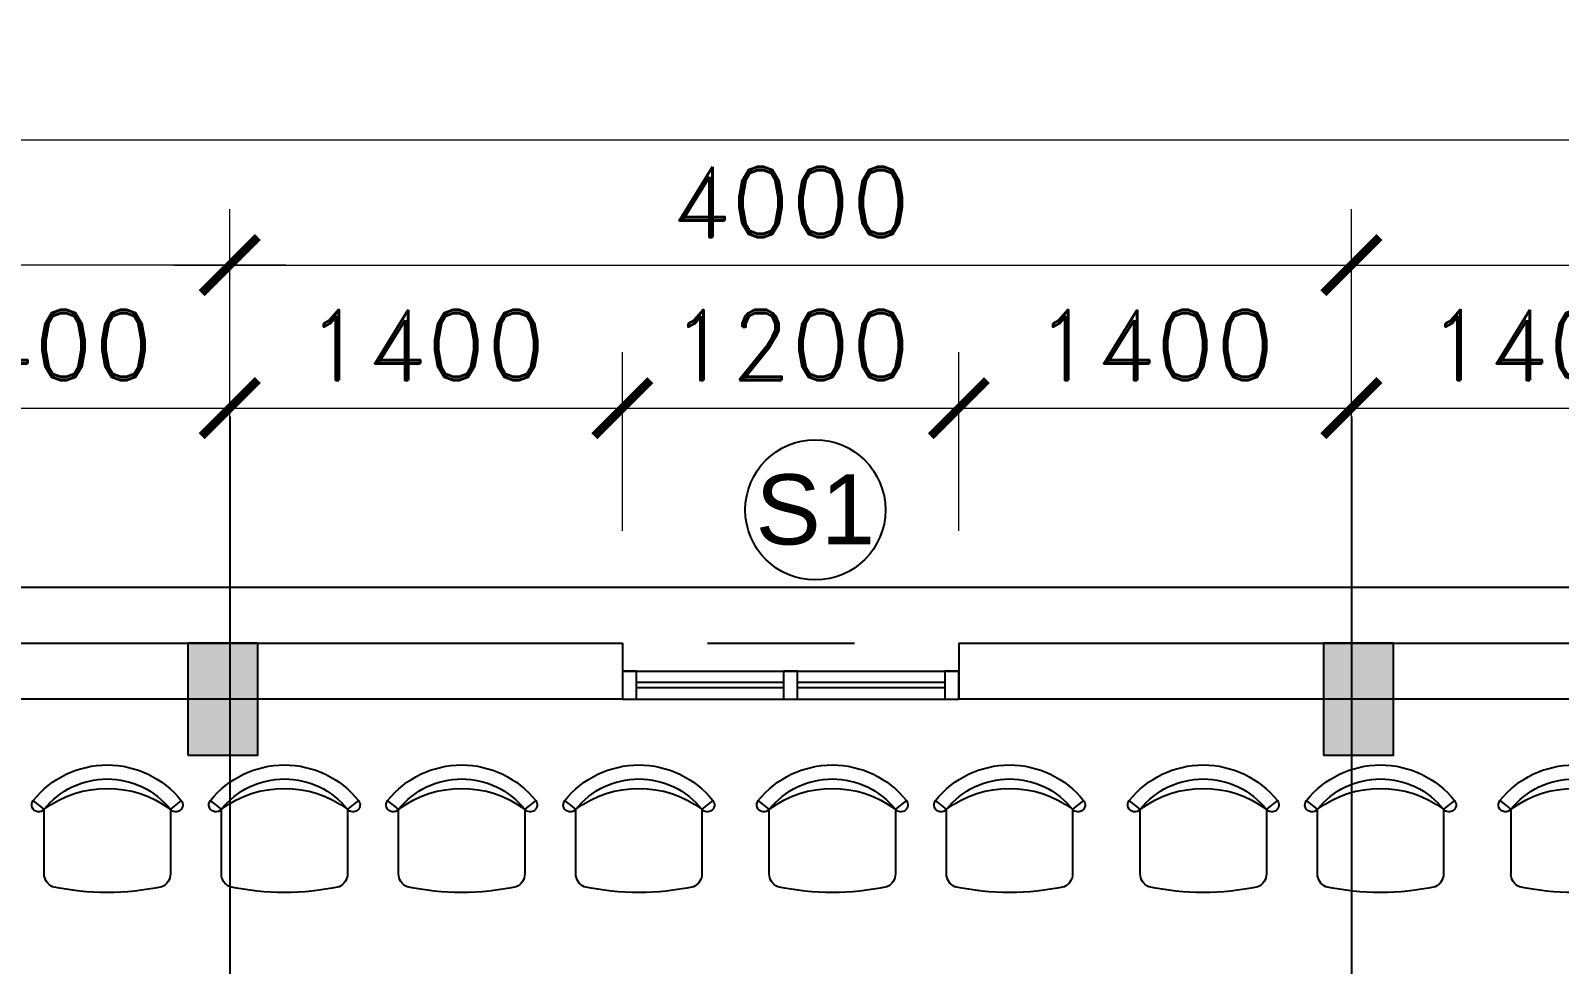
# Model space of a CAD drawing. Header units: inches. Extents: x 452443 to 881249, y 975131 to 1198310.
# Drawn here: x 646729 to 652181, y 1096791 to 1100121 of the extents above; entities that cross this region are included whole.
import ezdxf

# ---------------------------------------------------------------- set-up
doc = ezdxf.new("R2010")
doc.units = ezdxf.units.IN
doc.header["$LTSCALE"] = 3.5
doc.header["$MEASUREMENT"] = 0
doc.linetypes.add('CENTER', pattern=[2, 1.25, -0.25, 0.25, -0.25])
for name, color, linetype in [('2D-VAT DUNG', 33, 'Continuous'), ('cot', 1, 'Continuous'), ('CUA', 4, 'Continuous'), ('hatch vl', 4, 'Continuous'), ('Netthay_126', 126, 'Continuous'), ('phong', 2, 'Continuous'), ('thuocdo', 3, 'Continuous'), ('Truc', 252, 'Continuous')]:
    doc.layers.add(name, color=color, linetype=linetype)
doc.styles.add('chu 1', font='VHELVEN0.TTF')
doc.styles.add('romand', font='romand.shx')
doc.dimstyles.new('TL100', dxfattribs={"dimscale": 100, "dimtxt": 2.5, "dimasz": 2, "dimexe": 2, "dimexo": 1, "dimgap": 1, "dimtad": 1, "dimdec": 0, "dimzin": 0, "dimdsep": 46, "dimtxsty": 'romand', "dimblk": 'ARCHTICK', "dimcen": 2, "dimdle": 2, "dimclrd": 256, "dimclre": 256, "dimclrt": 7, "dimadec": 0, "dimazin": 0, "dimtfac": 0.004, "dimtdec": 0, "dimtmove": 2, "dimatfit": 3, "dimfxl": 1, "dimtolj": 1, "dimtzin": 0, "dimlwd": 20, "dimlwe": 20, "dimarcsym": 1})

# ---------------------------------------------------------------- blocks, each defined once
blk = doc.blocks.new('CS-1200')
for p, q in [((0, 100), (1200, 100)), ((575, 60), (50, 60)), ((1150, 60), (625, 60)), ((0, 0), (1200, 0)), ((575, 40), (50, 40)), ((1150, 40), (625, 40))]:
    blk.add_line(p, q)
at = {"ltscale": 5}
for points in [[(0, 0), (50, 0), (50, 100), (0, 100)], [(575, 0), (625, 0), (625, 100), (575, 100)], [(1150, 0), (1200, 0), (1200, 100), (1150, 100)]]:
    blk.add_lwpolyline(points, close=True, dxfattribs=at)
blk = doc.blocks.new('A$C74C5262D')
at = {"linetype": 'Continuous'}
for p, q in [((1940.3, 388.2), (1940.3, 158)), ((2390.3, 158), (2390.3, 388.2)), ((2572.2, 388.2), (2572.2, 158)), ((3022.2, 158), (3022.2, 388.2)), ((3204.2, 388.2), (3204.2, 158)), ((3654.2, 158), (3654.2, 388.2)), ((3836.1, 388.2), (3836.1, 158)), ((4286.1, 158), (4286.1, 388.2)), ((4526.1, 388.2), (4526.1, 158)), ((4976.1, 158), (4976.1, 388.2)), ((5158, 388.2), (5158, 158)), ((5608, 158), (5608, 388.2)), ((5849, 388.2), (5849, 158)), ((6299, 158), (6299, 388.2)), ((6480.9, 388.2), (6480.9, 158)), ((6930.9, 158), (6930.9, 388.2)), ((7170.9, 158), (7170.9, 388.2)), ((1940.3, 158), (1901.3, 126.8)), ((2429.3, 126.8), (2390.3, 158)), ((2572.2, 158), (2533.2, 126.8)), ((3061.3, 126.8), (3022.2, 158)), ((3204.2, 158), (3165.1, 126.8)), ((3693.2, 126.8), (3654.2, 158)), ((3836.1, 158), (3797.1, 126.8)), ((4325.2, 126.8), (4286.1, 158)), ((4526.1, 158), (4487.1, 126.8)), ((5015.1, 126.8), (4976.1, 158)), ((5158, 158), (5119, 126.8)), ((5647.1, 126.8), (5608, 158)), ((5849, 158), (5809.9, 126.8)), ((6338, 126.8), (6299, 158)), ((6480.9, 158), (6441.9, 126.8)), ((6969.9, 126.8), (6930.9, 158)), ((7131.8, 126.8), (7170.9, 158))]:
    blk.add_line(p, q, dxfattribs=at)
for centre, radius, start, end in [((2165.3, -455.3), 910.5, 77.6511, 102.3489), ((2797.2, -455.3), 910.5, 77.6511, 102.3489), ((3429.2, -455.3), 910.5, 77.6511, 102.3489), ((4061.1, -455.3), 910.5, 77.6511, 102.3489), ((4751.1, -455.3), 910.5, 77.6511, 102.3489), ((5383, -455.3), 910.5, 77.6511, 102.3489), ((6074, -455.3), 910.5, 77.6511, 102.3489), ((6705.9, -455.3), 910.5, 77.6511, 102.3489), ((7395.9, -455.3), 910.5, 77.6511, 102.3489), ((1990.3, 388.2), 50, 113.2327, 180), ((2340.3, 388.2), 50, 0, 66.7673), ((2622.2, 388.2), 50, 113.2327, 180), ((2972.2, 388.2), 50, 0, 66.7673), ((3254.2, 388.2), 50, 113.2327, 180), ((3604.2, 388.2), 50, 0, 66.7673), ((3886.1, 388.2), 50, 113.2327, 180), ((4236.1, 388.2), 50, 0, 66.7673), ((4576.1, 388.2), 50, 113.2327, 180), ((4926.1, 388.2), 50, 0, 66.7673), ((5208, 388.2), 50, 113.2327, 180), ((5558, 388.2), 50, 0, 66.7673), ((5899, 388.2), 50, 113.2327, 180), ((6249, 388.2), 50, 0, 66.7673), ((6530.9, 388.2), 50, 113.2327, 180), ((6880.9, 388.2), 50, 0, 66.7673), ((7220.9, 388.2), 50, 113.2327, 180), ((1920.8, 142.4), 25, 38.6782, 218.6782), ((2409.8, 142.4), 25, 321.3218, 141.3218), ((2552.7, 142.4), 25, 38.6782, 218.6782), ((3041.8, 142.4), 25, 321.3218, 141.3218), ((3184.7, 142.4), 25, 38.6782, 218.6782), ((3673.7, 142.4), 25, 321.3218, 141.3218), ((3816.6, 142.4), 25, 38.6782, 218.6782), ((4305.6, 142.4), 25, 321.3218, 141.3218), ((4506.6, 142.4), 25, 38.6782, 218.6782), ((4995.6, 142.4), 25, 321.3218, 141.3218), ((5138.5, 142.4), 25, 38.6782, 218.6782), ((5627.6, 142.4), 25, 321.3218, 141.3218), ((5829.4, 142.4), 25, 38.6782, 218.6782), ((6318.5, 142.4), 25, 321.3218, 141.3218), ((6461.4, 142.4), 25, 38.6782, 218.6782), ((6950.4, 142.4), 25, 321.3218, 141.3218), ((7151.4, 142.4), 25, 38.6782, 218.6782), ((2165.3, 338.1), 338.2, 218.6782, 321.3218), ((2165.3, 338.1), 288.2, 218.6782, 321.3218), ((2165.3, 459.9), 376.5, 233.3012, 306.6988), ((2797.2, 338.1), 338.2, 218.6782, 321.3218), ((2797.2, 338.1), 288.2, 218.6782, 321.3218), ((2797.2, 459.9), 376.5, 233.3012, 306.6988), ((3429.2, 338.1), 338.2, 218.6782, 321.3218), ((3429.2, 338.1), 288.2, 218.6782, 321.3218), ((3429.2, 459.9), 376.5, 233.3012, 306.6988), ((4061.1, 338.1), 338.2, 218.6782, 321.3218), ((4061.1, 338.1), 288.2, 218.6782, 321.3218), ((4061.1, 459.9), 376.5, 233.3012, 306.6988), ((4751.1, 338.1), 338.2, 218.6782, 321.3218), ((4751.1, 338.1), 288.2, 218.6782, 321.3218), ((4751.1, 459.9), 376.5, 233.3012, 306.6988), ((5383, 338.1), 338.2, 218.6782, 321.3218), ((5383, 338.1), 288.2, 218.6782, 321.3218), ((5383, 459.9), 376.5, 233.3012, 306.6988), ((6074, 338.1), 338.2, 218.6782, 321.3218), ((6074, 338.1), 288.2, 218.6782, 321.3218), ((6074, 459.9), 376.5, 233.3012, 306.6988), ((6705.9, 338.1), 338.2, 218.6782, 321.3218), ((6705.9, 338.1), 288.2, 218.6782, 321.3218), ((6705.9, 459.9), 376.5, 233.3012, 306.6988), ((7395.9, 338.1), 338.2, 218.6782, 321.3218), ((7395.9, 338.1), 288.2, 218.6782, 321.3218), ((7395.9, 459.9), 376.5, 233.3012, 306.6988)]:
    blk.add_arc(centre, radius, start, end, dxfattribs=at)
blk = doc.blocks.new('_ArchTick')
at = {"color": 0, "linetype": 'ByBlock', "const_width": 0.15}
blk.add_lwpolyline([(-0.5, -0.5), (0.5, 0.5)], dxfattribs=at)
blk = doc.blocks.new('*D1873')
at = {"layer": 'DEFPOINTS', "color": 0}
for p in [(647439.8, 1099284.5), (643439.8, 1098251.5), (647439.8, 1098251.5)]:
    blk.add_point(p, dxfattribs=at)
at = {"layer": 'thuocdo', "lineweight": 20}
for p, q in [((643439.8, 1098351.5), (643439.8, 1099484.5)), ((647439.8, 1098351.5), (647439.8, 1099484.5)), ((643239.8, 1099284.5), (644649.4, 1099284.5)), ((647639.8, 1099284.5), (645730.3, 1099284.5))]:
    blk.add_line(p, q, dxfattribs=at)
at = {"layer": 'thuocdo', "lineweight": 20, "xscale": 200, "yscale": 200, "zscale": 200, "rotation": 180}
blk.add_blockref('_ArchTick', (643439.8, 1099284.5), dxfattribs=at)
at = {"layer": 'thuocdo', "lineweight": 20, "xscale": 200, "yscale": 200, "zscale": 200}
blk.add_blockref('_ArchTick', (647439.8, 1099284.5), dxfattribs=at)
at = {"layer": 'thuocdo', "color": 7, "insert": (645189.8, 1099462.2), "char_height": 250, "attachment_point": 5, "style": 'romand'}
blk.add_mtext('\\A1;4000', dxfattribs=at)
blk = doc.blocks.new('*D1874')
at = {"layer": 'DEFPOINTS', "color": 0}
for p in [(651439.8, 1099284.5), (647439.8, 1097950.4), (651439.8, 1097950.4)]:
    blk.add_point(p, dxfattribs=at)
at = {"layer": 'thuocdo', "lineweight": 20}
for p, q in [((647439.8, 1098050.4), (647439.8, 1099484.5)), ((651439.8, 1098050.4), (651439.8, 1099484.5)), ((647239.8, 1099284.5), (651639.8, 1099284.5))]:
    blk.add_line(p, q, dxfattribs=at)
at = {"layer": 'thuocdo', "lineweight": 20, "xscale": 200, "yscale": 200, "zscale": 200, "rotation": 180}
blk.add_blockref('_ArchTick', (647439.8, 1099284.5), dxfattribs=at)
at = {"layer": 'thuocdo', "lineweight": 20, "xscale": 200, "yscale": 200, "zscale": 200}
blk.add_blockref('_ArchTick', (651439.8, 1099284.5), dxfattribs=at)
at = {"layer": 'thuocdo', "color": 7, "insert": (649439.8, 1099509.5), "char_height": 250, "attachment_point": 5, "style": 'romand'}
blk.add_mtext('\\A1;4000', dxfattribs=at)
blk = doc.blocks.new('*D1875')
at = {"layer": 'DEFPOINTS', "color": 0}
for p in [(655439.8, 1099284.5), (655439.8, 1098145.9), (651439.8, 1097950.4)]:
    blk.add_point(p, dxfattribs=at)
at = {"layer": 'thuocdo', "lineweight": 20}
for p, q in [((651439.8, 1098050.4), (651439.8, 1099484.5)), ((655439.8, 1098245.9), (655439.8, 1099484.5)), ((651239.8, 1099284.5), (655639.8, 1099284.5))]:
    blk.add_line(p, q, dxfattribs=at)
at = {"layer": 'thuocdo', "lineweight": 20, "xscale": 200, "yscale": 200, "zscale": 200, "rotation": 180}
blk.add_blockref('_ArchTick', (651439.8, 1099284.5), dxfattribs=at)
at = {"layer": 'thuocdo', "lineweight": 20, "xscale": 200, "yscale": 200, "zscale": 200}
blk.add_blockref('_ArchTick', (655439.8, 1099284.5), dxfattribs=at)
at = {"layer": 'thuocdo', "color": 7, "insert": (653439.8, 1099509.5), "char_height": 250, "attachment_point": 5, "style": 'romand'}
blk.add_mtext('\\A1;4000', dxfattribs=at)
blk = doc.blocks.new('*D1876')
at = {"layer": 'DEFPOINTS', "color": 0}
for p in [(655439.8, 1099731.9), (626939.8, 1098584.5), (655439.8, 1098584.5)]:
    blk.add_point(p, dxfattribs=at)
at = {"layer": 'thuocdo', "lineweight": 20}
for p, q in [((626939.8, 1098684.5), (626939.8, 1099931.9)), ((655439.8, 1098684.5), (655439.8, 1099931.9)), ((626739.8, 1099731.9), (655639.8, 1099731.9))]:
    blk.add_line(p, q, dxfattribs=at)
at = {"layer": 'thuocdo', "lineweight": 20, "xscale": 200, "yscale": 200, "zscale": 200, "rotation": 180}
blk.add_blockref('_ArchTick', (626939.8, 1099731.9), dxfattribs=at)
at = {"layer": 'thuocdo', "lineweight": 20, "xscale": 200, "yscale": 200, "zscale": 200}
blk.add_blockref('_ArchTick', (655439.8, 1099731.9), dxfattribs=at)
at = {"layer": 'thuocdo', "color": 7, "insert": (641189.8, 1099956.9), "char_height": 250, "attachment_point": 5, "style": 'romand'}
blk.add_mtext('\\A1;28500', dxfattribs=at)
blk = doc.blocks.new('*D2016')
at = {"layer": 'DEFPOINTS', "color": 0}
for p in [(647439.8, 1098774.5), (647439.8, 1098281.5), (646039.8, 1098236.5)]:
    blk.add_point(p, dxfattribs=at)
at = {"layer": 'thuocdo', "lineweight": 20}
for p, q in [((646039.8, 1098336.5), (646039.8, 1098974.5)), ((647439.8, 1098381.5), (647439.8, 1098974.5)), ((645839.8, 1098774.5), (647639.8, 1098774.5))]:
    blk.add_line(p, q, dxfattribs=at)
at = {"layer": 'thuocdo', "lineweight": 20, "xscale": 200, "yscale": 200, "zscale": 200, "rotation": 180}
blk.add_blockref('_ArchTick', (646039.8, 1098774.5), dxfattribs=at)
at = {"layer": 'thuocdo', "lineweight": 20, "xscale": 200, "yscale": 200, "zscale": 200}
blk.add_blockref('_ArchTick', (647439.8, 1098774.5), dxfattribs=at)
at = {"layer": 'thuocdo', "color": 7, "insert": (646739.8, 1098999.5), "char_height": 250, "attachment_point": 5, "style": 'romand'}
blk.add_mtext('\\A1;1400', dxfattribs=at)
blk = doc.blocks.new('*D2017')
at = {"layer": 'DEFPOINTS', "color": 0}
for p in [(648839.8, 1098774.5), (647439.8, 1098281.5), (648839.8, 1098236.5)]:
    blk.add_point(p, dxfattribs=at)
at = {"layer": 'thuocdo', "lineweight": 20}
for p, q in [((647439.8, 1098381.5), (647439.8, 1098974.5)), ((648839.8, 1098336.5), (648839.8, 1098974.5)), ((647239.8, 1098774.5), (649039.8, 1098774.5))]:
    blk.add_line(p, q, dxfattribs=at)
at = {"layer": 'thuocdo', "lineweight": 20, "xscale": 200, "yscale": 200, "zscale": 200, "rotation": 180}
blk.add_blockref('_ArchTick', (647439.8, 1098774.5), dxfattribs=at)
at = {"layer": 'thuocdo', "lineweight": 20, "xscale": 200, "yscale": 200, "zscale": 200}
blk.add_blockref('_ArchTick', (648839.8, 1098774.5), dxfattribs=at)
at = {"layer": 'thuocdo', "color": 7, "insert": (648139.8, 1098999.5), "char_height": 250, "attachment_point": 5, "style": 'romand'}
blk.add_mtext('\\A1;1400', dxfattribs=at)
blk = doc.blocks.new('*D2018')
at = {"layer": 'DEFPOINTS', "color": 0}
for p in [(650039.8, 1098774.5), (648839.8, 1098236.5), (650039.8, 1098236.5)]:
    blk.add_point(p, dxfattribs=at)
at = {"layer": 'thuocdo', "lineweight": 20}
for p, q in [((648839.8, 1098336.5), (648839.8, 1098974.5)), ((650039.8, 1098336.5), (650039.8, 1098974.5)), ((648639.8, 1098774.5), (650239.8, 1098774.5))]:
    blk.add_line(p, q, dxfattribs=at)
at = {"layer": 'thuocdo', "lineweight": 20, "xscale": 200, "yscale": 200, "zscale": 200, "rotation": 180}
blk.add_blockref('_ArchTick', (648839.8, 1098774.5), dxfattribs=at)
at = {"layer": 'thuocdo', "lineweight": 20, "xscale": 200, "yscale": 200, "zscale": 200}
blk.add_blockref('_ArchTick', (650039.8, 1098774.5), dxfattribs=at)
at = {"layer": 'thuocdo', "color": 7, "insert": (649439.8, 1098999.5), "char_height": 250, "attachment_point": 5, "style": 'romand'}
blk.add_mtext('\\A1;1200', dxfattribs=at)
blk = doc.blocks.new('*D2019')
at = {"layer": 'DEFPOINTS', "color": 0}
for p in [(651439.8, 1098774.5), (651439.8, 1098339.1), (650039.8, 1098236.5)]:
    blk.add_point(p, dxfattribs=at)
at = {"layer": 'thuocdo', "lineweight": 20}
for p, q in [((650039.8, 1098336.5), (650039.8, 1098974.5)), ((651439.8, 1098439.1), (651439.8, 1098974.5)), ((649839.8, 1098774.5), (651639.8, 1098774.5))]:
    blk.add_line(p, q, dxfattribs=at)
at = {"layer": 'thuocdo', "lineweight": 20, "xscale": 200, "yscale": 200, "zscale": 200, "rotation": 180}
blk.add_blockref('_ArchTick', (650039.8, 1098774.5), dxfattribs=at)
at = {"layer": 'thuocdo', "lineweight": 20, "xscale": 200, "yscale": 200, "zscale": 200}
blk.add_blockref('_ArchTick', (651439.8, 1098774.5), dxfattribs=at)
at = {"layer": 'thuocdo', "color": 7, "insert": (650739.8, 1098999.5), "char_height": 250, "attachment_point": 5, "style": 'romand'}
blk.add_mtext('\\A1;1400', dxfattribs=at)
blk = doc.blocks.new('*D2020')
at = {"layer": 'DEFPOINTS', "color": 0}
for p in [(652839.8, 1098774.5), (651439.8, 1098339.1), (652839.8, 1098236.5)]:
    blk.add_point(p, dxfattribs=at)
at = {"layer": 'thuocdo', "lineweight": 20}
for p, q in [((651439.8, 1098439.1), (651439.8, 1098974.5)), ((652839.8, 1098336.5), (652839.8, 1098974.5)), ((651239.8, 1098774.5), (653039.8, 1098774.5))]:
    blk.add_line(p, q, dxfattribs=at)
at = {"layer": 'thuocdo', "lineweight": 20, "xscale": 200, "yscale": 200, "zscale": 200, "rotation": 180}
blk.add_blockref('_ArchTick', (651439.8, 1098774.5), dxfattribs=at)
at = {"layer": 'thuocdo', "lineweight": 20, "xscale": 200, "yscale": 200, "zscale": 200}
blk.add_blockref('_ArchTick', (652839.8, 1098774.5), dxfattribs=at)
at = {"layer": 'thuocdo', "color": 7, "insert": (652139.8, 1098999.5), "char_height": 250, "attachment_point": 5, "style": 'romand'}
blk.add_mtext('\\A1;1400', dxfattribs=at)

msp = doc.modelspace()

# ---------------------------------------------------------------- hatches: boundary and pattern name
at = {"layer": 'cot'}
for points in [[(647289.8, 1097536.5), (647539.8, 1097536.5), (647539.8, 1097936.5), (647289.8, 1097936.5)], [(651339.8, 1097536.5), (651589.8, 1097536.5), (651589.8, 1097936.5), (651339.8, 1097936.5)]]:
    msp.add_hatch(color=256, dxfattribs=at).paths.add_polyline_path(points)

# ---------------------------------------------------------------- linework, layer by layer
for points in [[(647289.8, 1097536.5), (647539.8, 1097536.5), (647539.8, 1097936.5), (647289.8, 1097936.5)], [(651339.8, 1097536.5), (651589.8, 1097536.5), (651589.8, 1097936.5), (651339.8, 1097936.5)]]:
    msp.add_lwpolyline(points, close=True, dxfattribs=at)
at = {"layer": 'hatch vl'}
msp.add_circle((649528, 1098411.6), 250, dxfattribs=at)
at = {"layer": 'Netthay_126'}
msp.add_line((626739.8, 1098136.5), (655639.8, 1098136.5), dxfattribs=at)
at = {"layer": 'phong'}
for p, q in [((648839.8, 1097736.5), (646039.8, 1097736.5)), ((652839.8, 1097736.5), (650039.8, 1097736.5))]:
    msp.add_line(p, q, dxfattribs=at)
for points in [[(646039.8, 1097936.5), (648839.8, 1097936.5)], [(648839.8, 1097936.5), (648839.8, 1097736.5)], [(650039.8, 1097936.5), (652839.8, 1097936.5)], [(650039.8, 1097936.5), (650039.8, 1097736.5)]]:
    msp.add_lwpolyline(points, dxfattribs=at)
at = {"layer": 'Truc', "linetype": 'CENTER', "ltscale": 600}
for points in [[(647439.8, 1098745.1), (647439.8, 1073652.5)], [(651439.8, 1098745.1), (651439.8, 1073652.5)], [(624992.9, 1097936.5), (657529.9, 1097936.5)]]:
    msp.add_lwpolyline(points, dxfattribs=at)

# ---------------------------------------------------------------- block references
at = {"layer": '2D-VAT DUNG', "ltscale": 0.4, "xscale": -1, "rotation": 180}
msp.add_blockref('A$C74C5262D', (644837.5, 1097501.9), dxfattribs=at)
at = {"layer": 'CUA'}
msp.add_blockref('CS-1200', (648839.8, 1097736.5), dxfattribs=at)

# ---------------------------------------------------------------- texts
at = {"insert": (649528, 1098411.6), "char_height": 250, "width": 407.041, "attachment_point": 5, "style": 'chu 1'}
msp.add_mtext('S1', dxfattribs=at)

# ---------------------------------------------------------------- dimensions: what is measured, and where the dimension line sits
at = {"layer": 'thuocdo'}
for base, p1, p2, override, picture, middle in [((655439.8, 1099731.9), (626939.8, 1098584.5), (655439.8, 1098584.5), {"dimarcsym": 1}, '*D1876', (641189.8, 1099956.9)), ((651439.8, 1099284.5), (647439.8, 1097950.4), (651439.8, 1097950.4), {"dimarcsym": 1}, '*D1874', (649439.8, 1099509.5)), ((655439.8, 1099284.5), (651439.8, 1097950.4), (655439.8, 1098145.9), {"dimarcsym": 1}, '*D1875', (653439.8, 1099509.5)), ((647439.8, 1098774.5), (646039.8, 1098236.5), (647439.8, 1098281.5), {"dimfxl": 10, "dimarcsym": 1}, '*D2016', (646739.8, 1098999.5)), ((648839.8, 1098774.5), (647439.8, 1098281.5), (648839.8, 1098236.5), {"dimfxl": 10, "dimarcsym": 1}, '*D2017', (648139.8, 1098999.5)), ((650039.8, 1098774.5), (648839.8, 1098236.5), (650039.8, 1098236.5), {"dimfxl": 10, "dimarcsym": 1}, '*D2018', (649439.8, 1098999.5)), ((651439.8, 1098774.5), (650039.8, 1098236.5), (651439.8, 1098339.1), {"dimfxl": 10, "dimarcsym": 1}, '*D2019', (650739.8, 1098999.5)), ((652839.8, 1098774.5), (651439.8, 1098339.1), (652839.8, 1098236.5), {"dimfxl": 10, "dimarcsym": 1}, '*D2020', (652139.8, 1098999.5))]:
    dim = msp.add_linear_dim(base=base, p1=p1, p2=p2, dimstyle='TL100', override=override, dxfattribs=at)
    dim.commit()
    dim.dimension.update_dxf_attribs({"geometry": picture, "text_midpoint": middle})
dim = msp.add_linear_dim(base=(647439.8, 1099284.5), p1=(643439.8, 1098251.5), p2=(647439.8, 1098251.5), dimstyle='TL100', override={"dimarcsym": 1}, dxfattribs=at)
dim.commit()
dim.dimension.update_dxf_attribs({"geometry": '*D1873', "text_midpoint": (645189.8, 1099462.2), "dimtype": 160})

doc.saveas('drawing.dxf')
